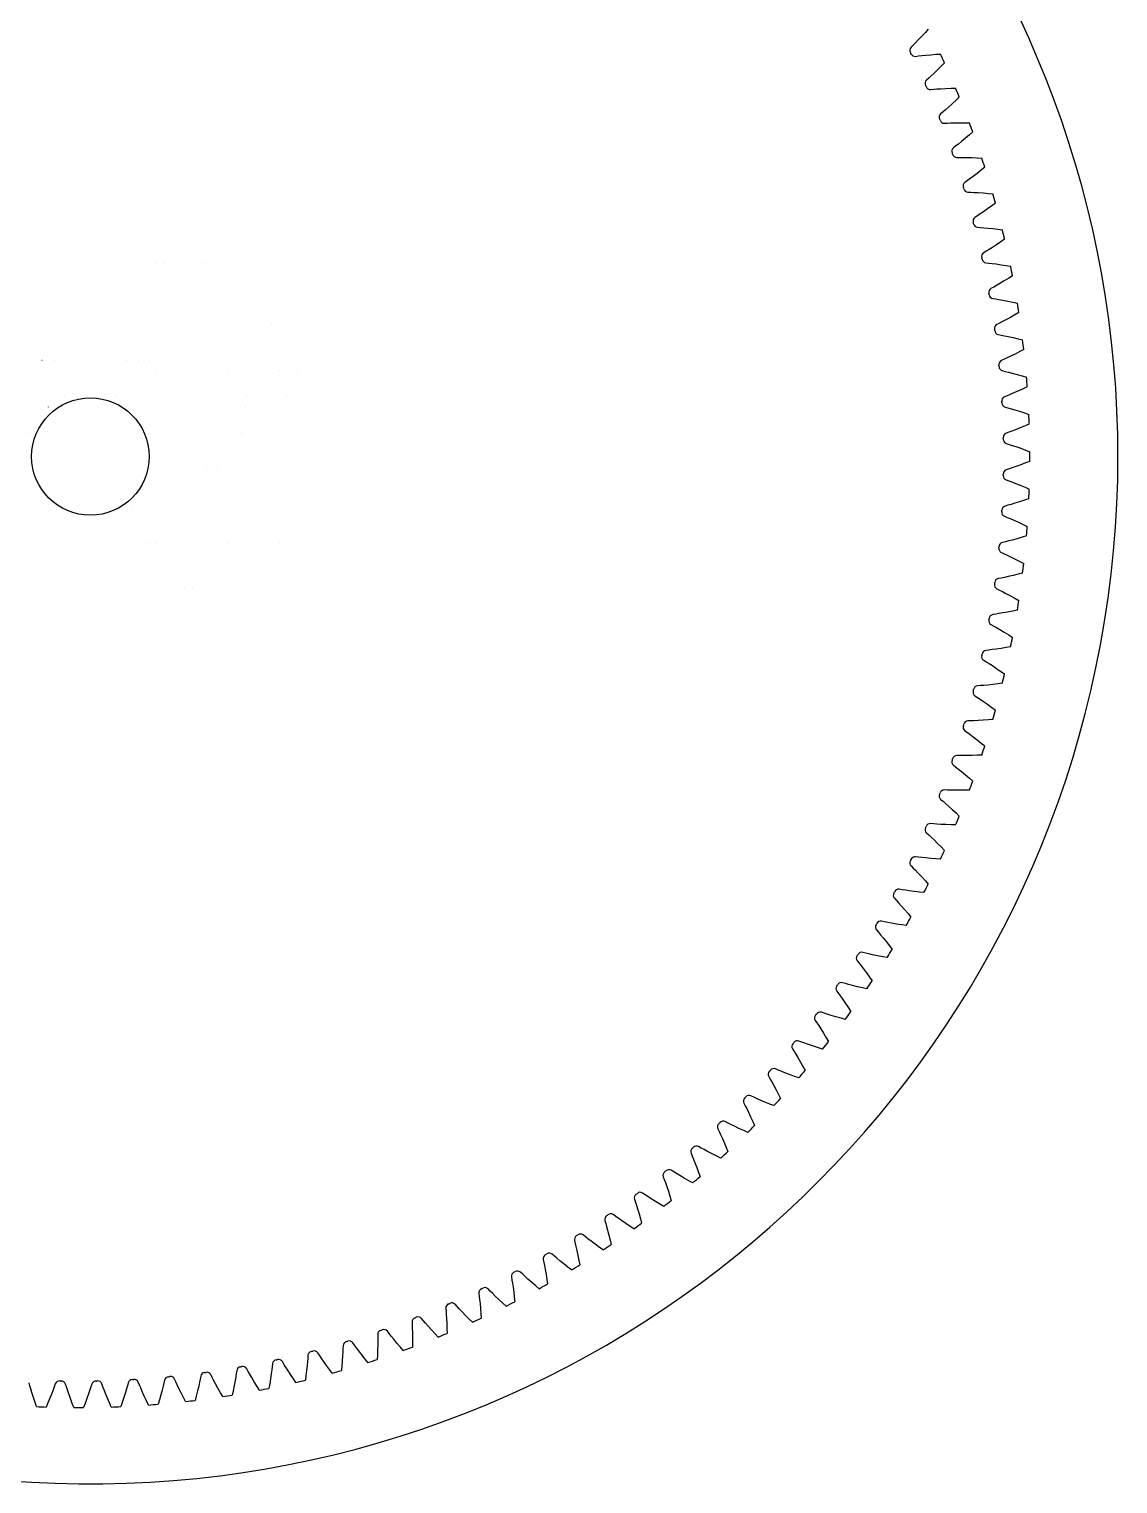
# Model space of a CAD drawing. Extents: x -2061 to 933, y -1034 to 399.
# Drawn here: x -1896.6 to -1711.2, y -1034.3 to -786.5 of the extents above; entities that cross this region are included whole.
import ezdxf

# ---------------------------------------------------------------- set-up
doc = ezdxf.new("R2010")
doc.units = 0
doc.layers.get('0').update_dxf_attribs({"linetype": 'CONTINUOUS'})

msp = doc.modelspace()

# ---------------------------------------------------------------- linework, layer by layer
at = {"color": 1}
for p, q in [((-1744.586336, -787.704592), (-1745.178079, -788.328004)), ((-1743.979535, -787.044919), (-1744.586336, -787.704592)), ((-1743.472424, -786.477632), (-1743.979535, -787.044919)), ((-1746.032394, -789.193654), (-1746.406588, -789.560047)), ((-1745.650253, -788.811455), (-1746.032394, -789.193654)), ((-1745.178079, -788.328004), (-1745.650254, -788.811455)), ((-1745.649118, -791.12173), (-1745.129722, -791.054702)), ((-1745.129722, -791.054702), (-1744.592993, -790.991217)), ((-1744.592993, -790.991217), (-1743.92101, -790.919711)), ((-1743.92101, -790.919711), (-1743.065142, -790.840961)), ((-1743.065142, -790.840961), (-1742.171371, -790.772825)), ((-1742.171371, -790.772825), (-1741.411921, -790.725786)), ((-1741.254286, -792.762136), (-1741.886518, -793.397477)), ((-1740.725294, -792.215195), (-1741.254286, -792.762136)), ((-1743.389922, -794.828619), (-1743.778211, -795.18004)), ((-1742.99307, -794.461718), (-1743.389922, -794.828619)), ((-1742.502279, -793.997177), (-1742.99307, -794.461718)), ((-1741.886518, -793.397477), (-1742.502279, -793.997177)), ((-1743.082637, -796.770257), (-1742.561009, -796.723671)), ((-1742.561009, -796.723671), (-1742.022202, -796.681307)), ((-1742.022202, -796.681307), (-1741.34793, -796.636239)), ((-1741.34793, -796.636239), (-1740.489629, -796.591151)), ((-1740.489629, -796.591151), (-1739.593872, -796.558156)), ((-1739.593872, -796.558156), (-1738.833162, -796.54097)), ((-1740.559764, -800.211946), (-1740.970714, -800.562984)), ((-1740.051113, -799.767031), (-1740.559764, -800.211946)), ((-1739.412283, -799.191968), (-1740.051113, -799.767031)), ((-1738.755595, -798.581938), (-1739.412283, -799.191968)), ((-1738.205538, -798.056187), (-1738.755595, -798.581938)), ((-1740.970714, -800.562984), (-1741.372501, -800.898889)), ((-1740.739894, -802.515188), (-1740.21684, -802.489117)), ((-1740.21684, -802.489117), (-1739.676785, -802.467939)), ((-1739.676785, -802.467939), (-1739.001263, -802.449378)), ((-1739.001263, -802.449378), (-1738.141854, -802.438021)), ((-1738.141854, -802.438021), (-1737.245492, -802.440219)), ((-1737.245492, -802.440219), (-1736.484694, -802.452911)), ((-1737.167446, -805.07913), (-1737.828361, -805.628669)), ((-1736.487314, -804.495351), (-1737.167446, -805.07913)), ((-1735.917041, -803.991601), (-1736.487314, -804.495351)), ((-1738.778501, -806.387905), (-1739.193166, -806.707777)), ((-1738.354086, -806.053271), (-1738.778501, -806.387905)), ((-1737.828361, -805.628669), (-1738.354086, -806.053271)), ((-1738.624502, -808.347666), (-1738.100828, -808.34215)), ((-1738.100828, -808.34215), (-1737.560358, -808.342191)), ((-1737.560358, -808.342191), (-1736.884628, -808.350164)), ((-1736.884628, -808.350164), (-1736.025436, -808.372557)), ((-1736.025436, -808.372557), (-1735.129852, -808.409944)), ((-1735.129852, -808.409944), (-1734.370138, -808.452496)), ((-1733.863331, -810.012285), (-1734.452942, -810.493258)), ((-1736.816664, -812.294401), (-1737.243567, -812.597746)), ((-1736.379438, -811.976688), (-1736.816664, -812.294401)), ((-1735.837448, -811.573053), (-1736.379438, -811.976688)), ((-1735.155468, -811.049884), (-1735.837448, -811.573053)), ((-1734.452942, -810.493258), (-1735.155468, -811.049884)), ((-1736.739723, -814.258697), (-1736.216236, -814.273745)), ((-1736.216236, -814.273745), (-1735.676185, -814.295004)), ((-1735.676185, -814.295004), (-1735.001289, -814.329501)), ((-1735.001289, -814.329501), (-1734.143638, -814.385608)), ((-1734.143638, -814.385608), (-1733.250212, -814.458127)), ((-1733.250212, -814.458127), (-1732.492754, -814.530471)), ((-1734.081447, -817.591016), (-1734.638865, -817.973062)), ((-1733.379453, -817.095026), (-1734.081447, -817.591016)), ((-1732.655615, -816.56641), (-1733.379453, -817.095026)), ((-1732.047576, -816.108955), (-1732.655615, -816.56641)), ((-1735.088227, -818.273364), (-1735.52671, -818.559716)), ((-1735.088464, -820.239167), (-1734.565971, -820.274755)), ((-1734.638865, -817.973062), (-1735.088227, -818.273364)), ((-1734.565971, -820.274755), (-1734.02717, -820.3172)), ((-1734.027171, -820.3172), (-1733.354149, -820.378167)), ((-1733.354149, -820.378167), (-1732.499363, -820.467902)), ((-1732.499363, -820.467902), (-1731.609472, -820.57544)), ((-1731.098104, -822.705442), (-1731.842137, -823.205233)), ((-1731.609472, -820.57544), (-1730.855439, -820.677467)), ((-1730.472575, -822.272211), (-1731.098104, -822.705442)), ((-1733.595855, -824.315576), (-1734.045243, -824.584493)), ((-1733.135051, -824.033147), (-1733.595855, -824.315576)), ((-1732.563063, -823.673281), (-1733.135051, -824.033147)), ((-1731.842137, -823.205233), (-1732.563063, -823.673281)), ((-1874.968212, -826.244474), (-1874.970964, -826.24354)), ((-1873.633322, -826.246263), (-1873.636039, -826.245231)), ((-1867.126392, -826.244722), (-1867.128042, -826.24377)), ((-1733.673269, -826.279854), (-1733.152577, -826.335928)), ((-1733.152577, -826.335928), (-1732.615858, -826.399494)), ((-1732.615858, -826.399494), (-1731.945749, -826.486836)), ((-1731.945749, -826.486836), (-1731.095144, -826.61006)), ((-1731.095144, -826.61006), (-1730.210162, -826.752453)), ((-1730.210162, -826.752453), (-1729.460716, -826.884004)), ((-1731.870313, -830.1476), (-1732.341851, -830.41172)), ((-1731.284638, -829.810467), (-1731.870313, -830.1476)), ((-1730.545893, -829.371083), (-1731.284638, -829.810467)), ((-1729.782812, -828.900888), (-1730.545893, -829.371083)), ((-1729.140756, -828.49255), (-1729.782812, -828.900888)), ((-1732.341851, -830.41172), (-1732.80145, -830.662787)), ((-1732.496322, -832.371444), (-1731.978232, -832.447918)), ((-1731.978232, -832.447918), (-1731.444423, -832.532506)), ((-1731.444423, -832.532506), (-1730.77826, -832.646089)), ((-1730.77826, -832.646089), (-1729.933149, -832.802613)), ((-1729.933149, -832.802613), (-1729.054439, -832.97964)), ((-1729.054439, -832.97964), (-1728.310735, -833.140513)), ((-1728.054173, -834.76038), (-1728.711766, -835.143197)), ((-1855.401126, -836.759913), (-1855.402144, -836.758522)), ((-1731.328147, -836.552397), (-1731.797248, -836.785225)), ((-1730.846603, -836.306992), (-1731.328147, -836.552397)), ((-1730.248144, -835.993113), (-1730.846603, -836.306992)), ((-1729.492718, -835.583071), (-1730.248144, -835.993113)), ((-1728.711766, -835.143197), (-1729.492718, -835.583071)), ((-1731.559437, -838.504545), (-1731.044749, -838.6013)), ((-1731.044749, -838.6013), (-1730.514672, -838.70678)), ((-1730.514672, -838.70678), (-1729.853482, -838.846429)), ((-1729.853482, -838.846429), (-1729.015168, -839.036011)), ((-1729.015168, -839.036011), (-1728.144085, -839.2474)), ((-1728.144085, -839.2474), (-1727.40727, -839.437346)), ((-1730.065499, -842.501827), (-1730.556306, -842.728136)), ((-1729.455178, -842.211685), (-1730.065499, -842.501827)), ((-1728.684237, -841.831616), (-1729.455178, -842.211685)), ((-1727.886617, -841.422742), (-1728.684237, -841.831616)), ((-1727.214502, -841.066037), (-1727.886617, -841.422742)), ((-1862.693306, -844.654248), (-1862.694447, -844.652418)), ((-1854.009441, -844.653672), (-1854.010288, -844.65181)), ((-1850.949851, -844.669215), (-1850.950634, -844.66733)), ((-1730.556306, -842.728136), (-1731.034186, -842.942369)), ((-1730.864059, -844.6697), (-1730.353566, -844.786586)), ((-1730.353566, -844.786586), (-1729.828039, -844.912795)), ((-1729.828039, -844.912795), (-1729.172841, -845.078295)), ((-1729.172841, -845.078295), (-1728.342616, -845.300643)), ((-1728.342616, -845.300643), (-1727.480505, -845.546067)), ((-1727.480505, -845.546067), (-1726.751715, -845.764795)), ((-1726.623037, -847.399798), (-1727.308638, -847.72984)), ((-1859.558706, -849.117757), (-1859.559371, -849.116018)), ((-1852.799173, -849.127179), (-1852.799734, -849.125337)), ((-1849.417584, -849.118488), (-1849.418093, -849.116651)), ((-1730.027518, -848.929417), (-1730.513441, -849.124723)), ((-1729.528205, -848.722551), (-1730.027518, -848.929417)), ((-1728.906964, -848.456594), (-1729.528205, -848.722551)), ((-1728.121695, -848.107086), (-1728.906964, -848.456594)), ((-1727.308638, -847.72984), (-1728.121695, -848.107086)), ((-1859.824207, -850.852037), (-1859.824615, -850.850764)), ((-1730.41126, -850.857401), (-1729.905749, -850.994239)), ((-1729.905749, -850.994239), (-1729.385583, -851.140984)), ((-1729.385583, -851.140984), (-1728.737387, -851.332078)), ((-1728.737387, -851.332078), (-1727.916531, -851.58685)), ((-1727.916531, -851.58685), (-1727.06472, -851.865931)), ((-1727.06472, -851.865931), (-1726.345079, -852.113102)), ((-1729.23555, -854.959573), (-1729.7426, -855.146677)), ((-1728.604346, -854.718211), (-1729.23555, -854.959573)), ((-1727.805961, -854.399802), (-1728.604346, -854.718211)), ((-1726.97872, -854.054768), (-1727.805961, -854.399802)), ((-1726.280691, -853.751897), (-1726.97872, -854.054768)), ((-1729.7426, -855.146677), (-1730.235815, -855.322755)), ((-1730.201738, -857.058109), (-1729.701989, -857.214688)), ((-1729.701989, -857.214688), (-1729.187984, -857.381741)), ((-1729.187984, -857.381741), (-1728.547791, -857.598136)), ((-1728.547791, -857.598136), (-1727.737571, -857.884938)), ((-1727.737571, -857.884938), (-1726.897372, -858.197246)), ((-1726.897372, -858.197246), (-1726.187991, -858.472479)), ((-1729.701989, -861.37033), (-1730.201737, -861.526908)), ((-1729.187984, -861.203277), (-1729.701989, -861.37033)), ((-1728.547791, -860.986882), (-1729.187985, -861.203277)), ((-1727.737522, -860.700062), (-1728.547791, -860.986882)), ((-1726.897372, -860.387772), (-1727.737522, -860.700062)), ((-1726.187991, -860.112539), (-1726.897372, -860.387772)), ((-1730.235816, -863.262262), (-1729.7426, -863.43834)), ((-1729.7426, -863.43834), (-1729.23555, -863.625444)), ((-1729.23555, -863.625444), (-1728.604346, -863.866807)), ((-1728.604346, -863.866807), (-1727.806009, -864.185196)), ((-1727.806009, -864.185196), (-1726.97872, -864.53025)), ((-1726.97872, -864.53025), (-1726.280691, -864.833121)), ((-1728.737387, -867.252939), (-1729.385583, -867.444034)), ((-1727.916482, -866.998152), (-1728.737387, -867.252939)), ((-1727.06472, -866.719087), (-1727.916482, -866.998152)), ((-1726.345079, -866.471916), (-1727.06472, -866.719087)), ((-1730.513441, -869.460294), (-1730.027518, -869.6556)), ((-1729.905749, -867.590778), (-1730.411259, -867.727616)), ((-1730.027518, -869.6556), (-1729.528205, -869.862467)), ((-1729.385583, -867.444034), (-1729.905749, -867.590778)), ((-1729.528205, -869.862467), (-1728.906963, -870.128424)), ((-1728.906963, -870.128424), (-1728.121743, -870.477911)), ((-1728.121743, -870.477911), (-1727.308638, -870.855177)), ((-1727.308638, -870.855177), (-1726.623037, -871.185219)), ((-1876.592806, -873.922849), (-1876.591193, -873.921791)), ((-1875.175258, -873.93448), (-1875.173914, -873.93347)), ((-1862.694447, -873.9326), (-1862.693784, -873.931537)), ((-1854.010288, -873.933208), (-1854.009772, -873.932074)), ((-1730.353566, -873.798432), (-1730.864059, -873.915318)), ((-1729.828039, -873.672222), (-1730.353566, -873.798432)), ((-1729.172841, -873.506723), (-1729.828039, -873.672222)), ((-1728.342566, -873.284361), (-1729.172841, -873.506723)), ((-1727.480505, -873.03895), (-1728.342566, -873.284361)), ((-1726.751715, -872.820223), (-1727.480505, -873.03895)), ((-1731.034186, -875.642649), (-1730.556306, -875.856881)), ((-1730.556306, -875.856881), (-1730.065499, -876.083191)), ((-1730.065499, -876.083191), (-1729.455178, -876.373333)), ((-1729.455178, -876.373333), (-1728.684283, -876.753378)), ((-1728.684283, -876.753378), (-1727.886617, -877.162276)), ((-1727.886617, -877.162276), (-1727.214502, -877.51898)), ((-1729.853482, -879.738589), (-1730.514672, -879.878238)), ((-1729.015117, -879.548995), (-1729.853482, -879.738589)), ((-1728.144085, -879.337618), (-1729.015117, -879.548995)), ((-1727.40727, -879.147672), (-1728.144085, -879.337618)), ((-1870.106389, -881.823166), (-1870.103721, -881.821262)), ((-1868.722718, -881.821845), (-1868.720107, -881.819821)), ((-1731.797248, -881.799792), (-1731.328147, -882.032621)), ((-1731.044749, -879.983718), (-1731.559437, -880.080472)), ((-1731.328147, -882.032621), (-1730.846603, -882.278025)), ((-1730.514672, -879.878238), (-1731.044749, -879.983718)), ((-1730.846603, -882.278025), (-1730.248143, -882.591905)), ((-1730.248143, -882.591905), (-1729.492764, -883.001922)), ((-1729.492764, -883.001922), (-1728.711766, -883.441821)), ((-1728.711766, -883.441821), (-1728.054173, -883.824637)), ((-1731.978232, -886.1371), (-1732.496322, -886.213573)), ((-1731.444423, -886.052512), (-1731.978232, -886.1371)), ((-1730.77826, -885.938929), (-1731.444423, -886.052512)), ((-1729.933098, -885.782395), (-1730.77826, -885.938929)), ((-1729.054439, -885.605378), (-1729.933098, -885.782395)), ((-1728.310735, -885.444505), (-1729.054439, -885.605378)), ((-1732.80145, -887.922231), (-1732.341851, -888.173297)), ((-1732.341851, -888.173297), (-1731.870313, -888.437418)), ((-1731.870313, -888.437418), (-1731.284638, -888.774551)), ((-1731.284638, -888.774551), (-1730.545937, -889.213907)), ((-1730.545937, -889.213907), (-1729.782812, -889.684129)), ((-1731.945749, -892.098182), (-1732.615858, -892.185524)), ((-1731.095093, -891.97495), (-1731.945749, -892.098182)), ((-1730.210162, -891.832565), (-1731.095093, -891.97495)), ((-1729.460716, -891.701014), (-1730.210162, -891.832565)), ((-1729.782812, -889.684129), (-1729.140756, -890.092467)), ((-1734.045243, -894.000525), (-1733.595856, -894.269441)), ((-1733.152576, -892.24909), (-1733.673269, -892.305164)), ((-1733.595856, -894.269441), (-1733.135051, -894.55187)), ((-1732.615858, -892.185524), (-1733.152576, -892.24909)), ((-1733.135051, -894.55187), (-1732.563062, -894.911737)), ((-1732.563062, -894.911737), (-1731.842181, -895.379756)), ((-1731.842181, -895.379756), (-1731.098104, -895.879576)), ((-1731.098104, -895.879576), (-1730.472575, -896.312806)), ((-1734.565971, -898.310262), (-1735.088463, -898.345851)), ((-1734.02717, -898.267817), (-1734.565971, -898.310262)), ((-1733.35415, -898.206851), (-1734.027171, -898.267817)), ((-1732.499311, -898.11711), (-1733.35415, -898.206851)), ((-1731.609472, -898.009577), (-1732.499311, -898.11711)), ((-1730.855439, -897.907551), (-1731.609472, -898.009577)), ((-1735.526711, -900.025301), (-1735.088227, -900.311653)), ((-1735.088227, -900.311653), (-1734.638865, -900.611956)), ((-1734.638865, -900.611956), (-1734.081446, -900.994001)), ((-1734.081446, -900.994001), (-1733.379495, -901.489962)), ((-1733.379495, -901.489962), (-1732.655615, -902.018608)), ((-1732.655615, -902.018608), (-1732.047576, -902.476063)), ((-1736.216236, -904.311273), (-1736.739723, -904.326321)), ((-1735.676185, -904.290013), (-1736.216236, -904.311273)), ((-1735.001289, -904.255517), (-1735.676185, -904.290013)), ((-1734.143586, -904.199406), (-1735.001289, -904.255517)), ((-1733.250212, -904.126891), (-1734.143586, -904.199406)), ((-1732.492754, -904.054546), (-1733.250212, -904.126891)), ((-1737.243567, -905.987271), (-1736.816664, -906.290617)), ((-1736.816664, -906.290617), (-1736.379438, -906.60833)), ((-1736.379438, -906.60833), (-1735.837448, -907.011965)), ((-1735.837448, -907.011965), (-1735.155509, -907.535101)), ((-1735.155509, -907.535101), (-1734.452942, -908.09176)), ((-1734.452942, -908.09176), (-1733.863331, -908.572733)), ((-1739.193166, -911.877241), (-1738.778501, -912.197113)), ((-1738.100828, -910.242867), (-1738.624502, -910.237352)), ((-1737.560358, -910.242827), (-1738.100828, -910.242867)), ((-1736.884628, -910.234853), (-1737.560358, -910.242827)), ((-1736.025384, -910.212459), (-1736.884628, -910.234853)), ((-1735.129852, -910.175073), (-1736.025384, -910.212459)), ((-1734.370138, -910.132522), (-1735.129852, -910.175073)), ((-1738.778501, -912.197113), (-1738.354086, -912.531746)), ((-1738.354086, -912.531746), (-1737.82836, -912.956349)), ((-1737.82836, -912.956349), (-1737.167485, -913.505854)), ((-1737.167485, -913.505854), (-1736.487314, -914.089666)), ((-1736.487314, -914.089666), (-1735.917041, -914.593417)), ((-1740.216839, -916.0959), (-1740.739893, -916.06983)), ((-1739.676785, -916.117078), (-1740.216839, -916.0959)), ((-1739.001263, -916.13564), (-1739.676785, -916.117078)), ((-1738.141802, -916.146997), (-1739.001263, -916.13564)), ((-1737.245492, -916.144798), (-1738.141802, -916.146997)), ((-1736.484694, -916.132106), (-1737.245492, -916.144798)), ((-1741.372501, -917.686129), (-1740.970714, -918.022034)), ((-1740.970714, -918.022034), (-1740.559764, -918.373072)), ((-1740.559764, -918.373072), (-1740.051113, -918.817986)), ((-1740.051113, -918.817986), (-1739.412321, -919.393014)), ((-1739.412321, -919.393014), (-1738.755595, -920.00308)), ((-1742.561009, -921.861346), (-1743.082636, -921.814761)), ((-1742.022202, -921.903711), (-1742.561009, -921.861346)), ((-1738.755595, -920.00308), (-1738.205538, -920.528831)), ((-1743.778212, -923.404978), (-1743.389922, -923.756398)), ((-1743.389922, -923.756398), (-1742.99307, -924.123299)), ((-1742.99307, -924.123299), (-1742.502279, -924.58784)), ((-1741.34793, -921.948779), (-1742.022202, -921.903711)), ((-1740.489577, -921.993869), (-1741.34793, -921.948779)), ((-1739.593872, -922.026861), (-1740.489577, -921.993869)), ((-1738.833162, -922.044048), (-1739.593872, -922.026861)), ((-1742.502279, -924.58784), (-1741.886555, -925.187504)), ((-1741.886555, -925.187504), (-1741.254286, -925.822882)), ((-1741.254286, -925.822882), (-1740.725294, -926.369822)), ((-1746.406588, -929.02497), (-1746.032395, -929.391364)), ((-1745.129722, -927.530316), (-1745.649118, -927.463287)), ((-1744.592993, -927.593801), (-1745.129722, -927.530316)), ((-1743.92101, -927.665306), (-1744.592993, -927.593801)), ((-1743.06509, -927.744061), (-1743.92101, -927.665306)), ((-1742.171371, -927.812193), (-1743.06509, -927.744061)), ((-1741.411921, -927.859231), (-1742.171371, -927.812193)), ((-1746.032395, -929.391364), (-1745.650253, -929.773562)), ((-1745.650254, -929.773562), (-1745.178079, -930.257014)), ((-1745.178079, -930.257014), (-1744.586372, -930.880388)), ((-1744.586372, -930.880388), (-1743.979535, -931.540099)), ((-1743.979535, -931.540099), (-1743.472424, -932.107386)), ((-1747.919016, -933.094068), (-1748.43538, -933.0067)), ((-1747.385195, -933.178576), (-1747.919016, -933.094068)), ((-1746.716537, -933.276408), (-1747.385195, -933.178576)), ((-1745.864368, -933.388705), (-1746.716537, -933.276408)), ((-1744.974013, -933.491871), (-1745.864368, -933.388705)), ((-1744.216996, -933.56869), (-1744.974013, -933.491871)), ((-1749.253579, -934.53744), (-1748.894058, -934.918242)), ((-1748.894058, -934.918242), (-1748.527217, -935.315149)), ((-1748.527217, -935.315149), (-1748.074386, -935.816765)), ((-1748.074386, -935.816765), (-1747.507609, -936.462889)), ((-1747.507609, -936.462889), (-1746.92714, -937.145915)), ((-1750.924593, -938.544023), (-1751.437129, -938.43645)), ((-1750.3945, -938.649424), (-1750.924593, -938.544023)), ((-1749.730199, -938.773431), (-1750.3945, -938.649424)), ((-1748.883096, -938.919098), (-1749.730199, -938.773431)), ((-1747.997477, -939.05714), (-1748.883096, -938.919098)), ((-1747.24406, -939.163619), (-1747.997477, -939.05714)), ((-1746.92714, -937.145915), (-1746.442692, -937.732674)), ((-1752.314793, -939.933888), (-1751.970499, -940.328511)), ((-1751.970499, -940.328511), (-1751.619523, -940.739514)), ((-1751.619523, -940.739514), (-1751.186735, -941.258521)), ((-1751.186735, -941.258521), (-1750.645762, -941.926399)), ((-1754.141816, -943.871778), (-1754.649734, -943.744166)), ((-1753.61627, -943.997909), (-1754.141816, -943.871778)), ((-1752.95735, -944.147901), (-1753.61627, -943.997909)), ((-1752.116618, -944.326712), (-1752.95735, -944.147901)), ((-1750.645762, -941.926399), (-1750.092556, -942.631688)), ((-1750.092556, -942.631688), (-1749.631517, -943.237013)), ((-1755.58551, -945.205992), (-1755.256975, -945.613828)), ((-1755.256975, -945.613828), (-1754.922405, -946.038293)), ((-1754.922405, -946.038293), (-1754.510327, -946.573892)), ((-1754.510327, -946.573892), (-1753.995991, -947.262493)), ((-1751.237102, -944.499418), (-1752.116618, -944.326712)), ((-1750.488446, -944.635394), (-1751.237102, -944.499418)), ((-1757.565726, -949.069118), (-1758.068242, -948.921663)), ((-1757.045537, -949.215784), (-1757.565726, -949.069118)), ((-1753.995991, -947.262493), (-1753.470901, -947.988957)), ((-1753.470901, -947.988957), (-1753.033983, -948.611916)), ((-1759.060688, -950.345624), (-1758.748417, -950.766044)), ((-1758.748417, -950.766044), (-1758.43077, -951.203317)), ((-1758.43077, -951.203317), (-1758.040037, -951.754681)), ((-1756.393013, -949.39153), (-1757.045537, -949.215784)), ((-1755.55995, -949.603211), (-1756.393013, -949.39153)), ((-1754.687892, -949.810312), (-1755.55995, -949.603211)), ((-1753.945151, -949.975576), (-1754.687892, -949.810312)), ((-1761.191042, -954.128029), (-1761.687382, -953.960959)), ((-1758.040037, -951.754681), (-1757.553132, -952.462944)), ((-1757.553132, -952.462944), (-1757.056968, -953.209463)), ((-1757.056968, -953.209463), (-1756.644844, -953.849095)), ((-1762.734967, -955.344859), (-1762.439443, -955.777214)), ((-1762.439443, -955.777214), (-1762.139208, -956.226621)), ((-1762.139208, -956.226621), (-1761.770423, -956.7929)), ((-1760.677013, -954.295005), (-1761.191042, -954.128029)), ((-1760.031892, -954.496233), (-1760.677013, -954.295005)), ((-1759.207781, -954.740456), (-1760.031892, -954.496233)), ((-1758.344527, -954.981635), (-1759.207781, -954.740456)), ((-1757.608847, -955.175931), (-1758.344527, -954.981635)), ((-1765.012176, -959.04071), (-1765.501573, -958.854283)), ((-1764.505098, -959.227738), (-1765.012176, -959.04071)), ((-1761.770423, -956.7929), (-1761.3117, -957.519733)), ((-1761.3117, -957.519733), (-1760.845226, -958.285155)), ((-1760.845226, -958.285155), (-1760.458532, -958.940474)), ((-1766.602683, -960.195988), (-1766.324361, -960.639612)), ((-1766.324361, -960.639612), (-1766.042001, -961.10046)), ((-1766.042001, -961.10046), (-1765.695732, -961.68078)), ((-1763.868374, -959.454139), (-1764.505098, -959.227738)), ((-1763.054488, -959.730528), (-1763.868374, -959.454139)), ((-1762.201367, -960.005412), (-1763.054488, -959.730528)), ((-1761.473882, -960.228441), (-1762.201367, -960.005412)), ((-1769.023234, -963.799587), (-1769.504936, -963.59409)), ((-1768.52389, -964.006379), (-1769.023234, -963.799587)), ((-1765.695732, -961.68078), (-1765.265898, -962.425062)), ((-1765.265898, -962.425062), (-1764.829834, -963.208208)), ((-1764.829834, -963.208208), (-1764.469166, -963.878204)), ((-1770.657871, -964.891532), (-1770.39718, -965.34574)), ((-1770.39718, -965.34574), (-1770.133131, -965.817318)), ((-1770.133131, -965.817318), (-1769.809912, -966.410786)), ((-1769.809912, -966.410786), (-1769.40963, -967.171369)), ((-1767.896546, -964.257602), (-1768.52389, -964.006379)), ((-1767.094138, -964.565731), (-1767.896546, -964.257602)), ((-1766.252467, -964.873897), (-1767.094138, -964.565731)), ((-1765.534299, -965.125315), (-1766.252467, -964.873897)), ((-1773.218033, -968.397322), (-1773.691295, -968.173072)), ((-1772.727192, -968.623558), (-1773.218033, -968.397322)), ((-1772.110195, -968.899218), (-1772.727192, -968.623558)), ((-1771.320502, -969.238611), (-1772.110195, -968.899218)), ((-1769.40963, -967.171369), (-1769.004649, -967.971031)), ((-1769.004649, -967.971031), (-1768.670562, -968.65467)), ((-1774.894279, -969.424249), (-1774.651622, -969.888342)), ((-1774.651622, -969.888342), (-1774.40629, -970.369923)), ((-1774.40629, -970.369923), (-1774.106619, -970.975622)), ((-1774.106619, -970.975622), (-1773.736506, -971.751334)), ((-1770.491579, -969.579583), (-1771.320502, -969.238611)), ((-1769.783835, -969.859002), (-1770.491579, -969.579583)), ((-1779.305375, -973.787151), (-1779.081125, -974.260413)), ((-1777.590104, -972.826825), (-1778.054197, -972.584167)), ((-1777.108524, -973.072157), (-1777.590104, -972.826825)), ((-1776.502824, -973.371827), (-1777.108524, -973.072157)), ((-1775.727065, -973.741962), (-1776.502824, -973.371827)), ((-1774.912167, -974.115215), (-1775.727065, -973.741962)), ((-1773.736506, -971.751334), (-1773.363232, -972.566279)), ((-1773.363232, -972.566279), (-1773.056242, -973.262507)), ((-1779.081125, -974.260413), (-1778.854888, -974.751254)), ((-1778.854889, -974.751254), (-1778.579229, -975.368252)), ((-1778.579229, -975.368252), (-1778.239855, -976.157896)), ((-1778.239855, -976.157896), (-1777.898863, -976.986868)), ((-1774.215939, -974.422204), (-1774.912167, -974.115215)), ((-1783.884356, -977.97351), (-1783.678859, -978.455212)), ((-1783.678859, -978.455212), (-1783.472068, -978.954556)), ((-1782.132706, -977.081266), (-1782.586914, -976.820575)), ((-1781.661128, -977.345316), (-1782.132706, -977.081266)), ((-1781.067661, -977.668534), (-1781.661128, -977.345316)), ((-1780.307031, -978.068841), (-1781.067661, -977.668534)), ((-1779.507415, -978.473798), (-1780.307031, -978.068841)), ((-1778.823777, -978.807885), (-1779.507415, -978.473798)), ((-1777.898863, -976.986868), (-1777.619444, -977.694611)), ((-1786.838834, -981.154086), (-1787.282458, -980.875764)), ((-1786.377987, -981.436445), (-1786.838834, -981.154086)), ((-1783.472068, -978.954556), (-1783.220844, -979.581901)), ((-1783.220844, -979.581901), (-1782.912733, -980.38426)), ((-1782.912733, -980.38426), (-1782.604549, -981.22598)), ((-1782.604549, -981.22598), (-1782.353132, -981.944147)), ((-1788.624163, -981.976873), (-1788.437736, -982.46627)), ((-1788.437736, -982.46627), (-1788.250708, -982.973348)), ((-1788.250708, -982.973348), (-1788.024308, -983.610072)), ((-1788.024308, -983.610072), (-1787.747935, -984.423909)), ((-1785.797666, -981.782715), (-1786.377987, -981.436445)), ((-1785.053339, -982.212574), (-1785.797666, -981.782715)), ((-1784.270238, -982.648612), (-1785.053339, -982.212574)), ((-1783.600243, -983.009281), (-1784.270238, -982.648612)), ((-1793.517487, -985.791064), (-1793.350418, -986.287404)), ((-1793.350418, -986.287404), (-1793.183442, -986.801434)), ((-1791.701232, -985.039003), (-1792.133587, -984.74348)), ((-1791.251825, -985.339238), (-1791.701232, -985.039003)), ((-1790.685547, -985.708024), (-1791.251825, -985.339238)), ((-1789.95867, -986.166774), (-1790.685547, -985.708024)), ((-1789.193291, -986.63322), (-1789.95867, -986.166774)), ((-1787.747935, -984.423909), (-1787.473034, -985.277079)), ((-1787.473034, -985.277079), (-1787.250006, -986.004564)), ((-1796.712402, -988.730029), (-1797.132822, -988.417759)), ((-1796.275129, -989.047676), (-1796.712402, -988.730029)), ((-1793.183442, -986.801434), (-1792.982213, -987.446555)), ((-1792.982213, -987.446555), (-1792.738005, -988.270615)), ((-1792.738005, -988.270615), (-1792.496811, -989.13392)), ((-1788.537972, -987.019915), (-1789.193291, -986.63322)), ((-1798.556783, -989.410204), (-1798.409328, -989.91272)), ((-1798.409328, -989.91272), (-1798.262662, -990.432909)), ((-1798.262662, -990.432909), (-1798.086916, -991.085434)), ((-1798.086916, -991.085434), (-1797.875248, -991.918446)), ((-1795.723766, -989.438409), (-1796.275129, -989.047676)), ((-1795.01546, -989.925343), (-1795.723766, -989.438409)), ((-1794.268984, -990.421478), (-1795.01546, -989.925343)), ((-1793.629351, -990.833602), (-1794.268984, -990.421478)), ((-1792.496811, -989.13392), (-1792.302515, -989.8696)), ((-1803.734281, -992.828712), (-1803.606668, -993.33663)), ((-1803.606668, -993.33663), (-1803.480538, -993.862176)), ((-1801.864618, -992.221472), (-1802.272454, -991.892937)), ((-1801.440153, -992.556041), (-1801.864618, -992.221472)), ((-1800.904555, -992.968119), (-1801.440153, -992.556041)), ((-1800.215912, -993.482486), (-1800.904555, -992.968119)), ((-1799.48949, -994.007545), (-1800.215912, -993.482486)), ((-1797.875248, -991.918446), (-1797.668134, -992.790554)), ((-1797.668134, -992.790554), (-1797.502871, -993.533295)), ((-1809.041997, -996.041317), (-1808.934423, -996.553854)), ((-1807.149936, -995.507947), (-1807.544558, -995.163654)), ((-1806.738933, -995.858923), (-1807.149936, -995.507947)), ((-1806.219926, -996.291711), (-1806.738933, -995.858923)), ((-1803.480538, -993.862176), (-1803.330545, -994.521097)), ((-1803.330545, -994.521097), (-1803.151744, -995.361777)), ((-1803.151744, -995.361777), (-1802.979029, -996.241344)), ((-1798.86653, -994.444463), (-1799.48949, -994.007545)), ((-1812.560204, -998.584389), (-1812.941006, -998.224868)), ((-1812.163298, -998.95123), (-1812.560204, -998.584389)), ((-1808.934423, -996.553854), (-1808.829023, -997.083946)), ((-1808.829023, -997.083946), (-1808.705015, -997.748248)), ((-1808.705015, -997.748248), (-1808.559357, -998.595299)), ((-1808.559357, -998.595299), (-1808.421306, -999.480969)), ((-1805.552007, -996.832717), (-1806.219926, -996.291711)), ((-1804.846759, -997.385891), (-1805.552007, -996.832717)), ((-1804.241433, -997.846929), (-1804.846759, -997.385891)), ((-1802.979029, -996.241344), (-1802.843053, -996.990001)), ((-1818.087083, -1001.446052), (-1818.453476, -1001.071858)), ((-1814.471747, -999.043066), (-1814.384379, -999.55943)), ((-1814.384379, -999.55943), (-1814.299871, -1000.093252)), ((-1814.299871, -1000.093252), (-1814.202039, -1000.76191)), ((-1814.202039, -1000.76191), (-1814.089748, -1001.614027)), ((-1811.661682, -999.40406), (-1812.163298, -998.95123)), ((-1811.015518, -999.970872), (-1811.661682, -999.40406)), ((-1810.332531, -1000.551307), (-1811.015518, -999.970872)), ((-1809.745772, -1001.035755), (-1810.332531, -1000.551307)), ((-1808.421306, -999.480969), (-1808.314827, -1000.234387)), ((-1820.015159, -1001.829328), (-1819.94813, -1002.348725)), ((-1819.94813, -1002.348725), (-1819.884645, -1002.885453)), ((-1819.884645, -1002.885453), (-1819.81314, -1003.557436)), ((-1819.81314, -1003.557436), (-1819.73439, -1004.413305)), ((-1817.704884, -1001.828193), (-1818.087083, -1001.446052)), ((-1817.221433, -1002.300368), (-1817.704884, -1001.828193)), ((-1816.59802, -1002.89211), (-1817.221433, -1002.300368)), ((-1815.938348, -1003.498912), (-1816.59802, -1002.89211)), ((-1815.37106, -1004.006022), (-1815.938348, -1003.498912)), ((-1814.089748, -1001.614027), (-1813.986575, -1002.504434)), ((-1813.986575, -1002.504434), (-1813.909757, -1003.261451)), ((-1829.456412, -1006.507733), (-1829.792318, -1006.105946)), ((-1825.663685, -1004.39581), (-1825.6171, -1004.917437)), ((-1825.6171, -1004.917437), (-1825.574736, -1005.456244)), ((-1825.574736, -1005.456244), (-1825.529668, -1006.130517)), ((-1823.722048, -1004.088525), (-1824.073468, -1003.700235)), ((-1823.355147, -1004.485376), (-1823.722048, -1004.088525)), ((-1822.890606, -1004.976167), (-1823.355147, -1004.485376)), ((-1822.290906, -1005.591928), (-1822.890606, -1004.976167)), ((-1821.655565, -1006.224161), (-1822.290906, -1005.591928)), ((-1819.73439, -1004.413305), (-1819.666254, -1005.307076)), ((-1819.666254, -1005.307076), (-1819.619215, -1006.066525)), ((-1835.281333, -1008.699946), (-1835.601205, -1008.285281)), ((-1831.408617, -1006.738553), (-1831.382546, -1007.261607)), ((-1831.382546, -1007.261607), (-1831.361368, -1007.801661)), ((-1831.361368, -1007.801661), (-1831.342806, -1008.477183)), ((-1831.342806, -1008.477183), (-1831.33145, -1009.336592)), ((-1829.105375, -1006.918683), (-1829.456412, -1006.507733)), ((-1828.66046, -1007.427333), (-1829.105375, -1006.918683)), ((-1828.085397, -1008.066164), (-1828.66046, -1007.427333)), ((-1827.475367, -1008.722852), (-1828.085397, -1008.066164)), ((-1825.529668, -1006.130517), (-1825.48458, -1006.988817)), ((-1825.48458, -1006.988817), (-1825.451585, -1007.884574)), ((-1825.451585, -1007.884574), (-1825.434399, -1008.645285)), ((-1821.108624, -1006.753152), (-1821.655565, -1006.224161)), ((-1843.152126, -1010.738723), (-1843.167174, -1011.26221)), ((-1841.187829, -1010.661783), (-1841.491175, -1010.23488)), ((-1840.870116, -1011.099008), (-1841.187829, -1010.661783)), ((-1837.243593, -1010.593818), (-1837.265986, -1011.45301)), ((-1837.23562, -1009.918088), (-1837.243593, -1010.593818)), ((-1837.241095, -1008.853944), (-1837.235579, -1009.377619)), ((-1837.235579, -1009.377619), (-1837.23562, -1009.918088)), ((-1834.9467, -1009.12436), (-1835.281333, -1008.699946)), ((-1834.522098, -1009.650086), (-1834.9467, -1009.12436)), ((-1833.972558, -1010.311001), (-1834.522098, -1009.650086)), ((-1833.38878, -1010.991132), (-1833.972558, -1010.311001)), ((-1832.88503, -1011.561405), (-1833.38878, -1010.991132)), ((-1831.333648, -1010.232954), (-1831.34634, -1010.993753)), ((-1831.33145, -1009.336592), (-1831.333648, -1010.232954)), ((-1826.949616, -1009.272908), (-1827.475367, -1008.722852)), ((-1853.209005, -1013.882591), (-1853.477921, -1013.433203)), ((-1849.210629, -1013.451276), (-1849.271595, -1014.124297)), ((-1849.168184, -1012.912475), (-1849.210629, -1013.451276)), ((-1849.132595, -1012.389983), (-1849.168184, -1012.912475)), ((-1847.166793, -1012.39022), (-1847.453145, -1011.951736)), ((-1846.86649, -1012.839581), (-1847.166793, -1012.39022)), ((-1846.484445, -1013.397), (-1846.86649, -1012.839581)), ((-1845.988455, -1014.098994), (-1846.484445, -1013.397)), ((-1843.279036, -1013.334808), (-1843.351556, -1014.228234)), ((-1843.22293, -1012.477158), (-1843.279036, -1013.334808)), ((-1843.188433, -1011.802262), (-1843.22293, -1012.477158)), ((-1843.167174, -1011.26221), (-1843.188433, -1011.802262)), ((-1840.466482, -1011.640998), (-1840.870116, -1011.099008)), ((-1839.943313, -1012.322978), (-1840.466482, -1011.640998)), ((-1839.386687, -1013.025505), (-1839.943313, -1012.322978)), ((-1838.905713, -1013.615115), (-1839.386687, -1013.025505)), ((-1837.303373, -1012.348595), (-1837.345924, -1013.108309)), ((-1837.265986, -1011.45301), (-1837.303373, -1012.348595)), ((-1867.397974, -1015.919009), (-1867.494728, -1016.433697)), ((-1865.445825, -1016.1503), (-1865.678654, -1015.681199)), ((-1861.425935, -1016.034023), (-1861.539517, -1016.700187)), ((-1861.341346, -1015.500214), (-1861.425935, -1016.034023)), ((-1861.264873, -1014.982124), (-1861.341346, -1015.500214)), ((-1859.305149, -1015.136596), (-1859.556215, -1014.676997)), ((-1859.041029, -1015.608133), (-1859.305149, -1015.136596)), ((-1858.703896, -1016.193809), (-1859.041029, -1015.608133)), ((-1855.380264, -1015.532697), (-1855.503489, -1016.383302)), ((-1855.292923, -1014.862589), (-1855.380264, -1015.532697)), ((-1855.229357, -1014.32587), (-1855.292923, -1014.862589)), ((-1855.173283, -1013.805177), (-1855.229357, -1014.32587)), ((-1852.926576, -1014.343396), (-1853.209005, -1013.882591)), ((-1852.56671, -1014.915384), (-1852.926576, -1014.343396)), ((-1852.098661, -1015.636309), (-1852.56671, -1014.915384)), ((-1851.59887, -1016.380342), (-1852.098661, -1015.636309)), ((-1849.468869, -1015.868974), (-1849.570896, -1016.623008)), ((-1849.36133, -1014.979084), (-1849.468869, -1015.868974)), ((-1849.271595, -1014.124297), (-1849.36133, -1014.979084)), ((-1845.459838, -1014.822832), (-1845.988455, -1014.098994)), ((-1845.002384, -1015.43087), (-1845.459838, -1014.822832)), ((-1843.351556, -1014.228234), (-1843.4239, -1014.985692)), ((-1896.484207, -1017.572697), (-1896.621045, -1017.067187)), ((-1896.337463, -1018.092864), (-1896.484207, -1017.572697)), ((-1896.146368, -1018.741059), (-1896.337463, -1018.092864)), ((-1892.518873, -1018.242897), (-1892.760236, -1018.874101)), ((-1892.331769, -1017.735847), (-1892.518873, -1018.242897)), ((-1892.155691, -1017.242631), (-1892.331769, -1017.735847)), ((-1890.263759, -1017.776457), (-1890.420337, -1017.276709)), ((-1890.096706, -1018.290462), (-1890.263759, -1017.776457)), ((-1889.88031, -1018.930655), (-1890.096706, -1018.290462)), ((-1886.27517, -1018.290462), (-1886.491565, -1018.930655)), ((-1886.108117, -1017.776457), (-1886.27517, -1018.290462)), ((-1885.951538, -1017.276709), (-1886.108117, -1017.776457)), ((-1884.040106, -1017.735847), (-1884.216184, -1017.242631)), ((-1883.853002, -1018.242897), (-1884.040106, -1017.735847)), ((-1883.61164, -1018.874101), (-1883.853002, -1018.242897)), ((-1880.034412, -1018.092864), (-1880.225507, -1018.741059)), ((-1879.887668, -1017.572697), (-1880.034412, -1018.092864)), ((-1879.75083, -1017.067187), (-1879.887668, -1017.572697)), ((-1877.822846, -1017.450928), (-1878.018152, -1016.965006)), ((-1877.61598, -1017.950241), (-1877.822846, -1017.450928)), ((-1877.350023, -1018.571483), (-1877.61598, -1017.950241)), ((-1873.971724, -1018.305605), (-1874.194072, -1019.13583)), ((-1873.806224, -1017.650407), (-1873.971724, -1018.305605)), ((-1873.680015, -1017.12488), (-1873.806224, -1017.650407)), ((-1873.563128, -1016.614387), (-1873.680015, -1017.12488)), ((-1871.621565, -1016.922141), (-1871.835798, -1016.444261)), ((-1871.395255, -1017.412948), (-1871.621565, -1016.922141)), ((-1871.105113, -1018.023269), (-1871.395255, -1017.412947)), ((-1870.725045, -1018.79421), (-1871.105113, -1018.023269)), ((-1867.92944, -1018.463279), (-1868.140828, -1019.334361)), ((-1867.739857, -1017.624964), (-1867.92944, -1018.463279)), ((-1867.600209, -1016.963774), (-1867.739857, -1017.624964)), ((-1867.494728, -1016.433697), (-1867.600209, -1016.963774)), ((-1865.200421, -1016.631843), (-1865.445825, -1016.1503)), ((-1864.886542, -1017.230303), (-1865.200421, -1016.631843)), ((-1864.4765, -1017.985728), (-1864.886542, -1017.230303)), ((-1864.036626, -1018.766681), (-1864.4765, -1017.985728)), ((-1861.873069, -1018.424007), (-1862.033942, -1019.167711)), ((-1861.696042, -1017.545298), (-1861.873069, -1018.424007)), ((-1861.539517, -1016.700187), (-1861.696042, -1017.545298)), ((-1858.264512, -1016.932554), (-1858.703896, -1016.193809)), ((-1857.794317, -1017.695635), (-1858.264512, -1016.932554)), ((-1857.385979, -1018.337691), (-1857.794317, -1017.695635)), ((-1855.645882, -1017.268284), (-1855.777433, -1018.017731)), ((-1855.503489, -1016.383302), (-1855.645882, -1017.268284)), ((-1851.16564, -1017.005872), (-1851.59887, -1016.380342)), ((-1895.891581, -1019.561965), (-1896.146368, -1018.741059)), ((-1895.612515, -1020.413727), (-1895.891581, -1019.561965)), ((-1895.365345, -1021.133367), (-1895.612515, -1020.413727)), ((-1893.423679, -1020.499726), (-1893.72655, -1021.197756)), ((-1893.078625, -1019.672437), (-1893.423679, -1020.499726)), ((-1892.760236, -1018.874101), (-1893.078625, -1019.672437)), ((-1889.593491, -1019.740925), (-1889.88031, -1018.930655)), ((-1889.2812, -1020.581074), (-1889.593491, -1019.740925)), ((-1889.005967, -1021.290456), (-1889.2812, -1020.581074)), ((-1887.090675, -1020.581074), (-1887.365908, -1021.290456)), ((-1886.778366, -1019.740876), (-1887.090675, -1020.581074)), ((-1886.491565, -1018.930655), (-1886.778366, -1019.740876)), ((-1883.293231, -1019.672485), (-1883.61164, -1018.874101)), ((-1882.948197, -1020.499726), (-1883.293231, -1019.672485)), ((-1882.645326, -1021.197756), (-1882.948197, -1020.499726)), ((-1880.75936, -1020.413727), (-1881.006531, -1021.133367)), ((-1880.480278, -1019.561915), (-1880.75936, -1020.413727)), ((-1880.225507, -1018.741059), (-1880.480278, -1019.561915)), ((-1877.000514, -1019.356751), (-1877.350023, -1018.571483)), ((-1876.623269, -1020.169808), (-1877.000514, -1019.356751)), ((-1876.293227, -1020.855409), (-1876.623269, -1020.169808)), ((-1874.439496, -1019.997942), (-1874.658223, -1020.726731)), ((-1874.194072, -1019.13583), (-1874.439496, -1019.997942)), ((-1870.31617, -1019.59183), (-1870.725045, -1018.79421)), ((-1869.959466, -1020.263944), (-1870.31617, -1019.59183)), ((-1868.140828, -1019.334361), (-1868.330775, -1020.071176)), ((-1863.653809, -1019.424273), (-1864.036626, -1018.766681))]:
    msp.add_line(p, q, dxfattribs=at)
msp.add_circle((-1886.185938, -859.292509), 10, dxfattribs=at)
for centre, radius, start, end in [((-1886.185938, -859.292509), 175, 107.873488, 73.50008), ((-1745.872218, -790.086306), 0.75, 135.438167, 209.121774), ((-1888.185938, -859.292509), 157.5, 25.831833, 25.918167), ((-1745.731572, -790.376276), 0.75, 202.628229, 276.311797), ((-1888.185917, -859.292499), 162, 24.459973, 25.040027), ((-1743.264914, -795.726872), 0.75, 133.188167, 206.871774), ((-1888.185938, -859.292509), 157.5, 23.581833, 23.668167), ((-1743.135761, -796.022141), 0.75, 200.378229, 274.061797), ((-1888.185917, -859.2925), 162, 22.209973, 22.790027), ((-1740.881068, -801.465452), 0.75, 130.938167, 204.621774), ((-1888.185938, -859.292509), 157.5, 21.331833, 21.418167), ((-1740.763606, -801.765563), 0.75, 198.128229, 271.811797), ((-1888.185917, -859.292501), 162, 19.959973, 20.540027), ((-1738.724355, -807.293196), 0.75, 128.688167, 202.371774), ((-1888.185938, -859.292509), 157.5, 19.081833, 19.168167), ((-1738.618766, -807.597688), 0.75, 195.878229, 269.561797), ((-1888.185916, -859.292502), 162, 17.709973, 18.290027), ((-1736.798101, -813.20112), 0.75, 126.438167, 200.121774), ((-1888.185938, -859.292509), 157.5, 16.831833, 16.918167), ((-1736.704548, -813.509522), 0.75, 193.628229, 267.311797), ((-1888.185916, -859.292503), 162, 15.459973, 16.040027), ((-1735.105276, -819.180113), 0.75, 124.188167, 197.871774), ((-1888.185938, -859.292509), 157.5, 14.581833, 14.668167), ((-1735.023903, -819.491951), 0.75, 191.378229, 265.061797), ((-1888.185916, -859.292504), 162, 13.209973, 13.790027), ((-1733.64849, -825.220957), 0.75, 121.938167, 195.621774), ((-1888.185938, -859.292509), 157.5, 12.331833, 12.418167), ((-1733.579423, -825.535749), 0.75, 189.128229, 262.811797), ((-1888.185916, -859.292504), 162, 10.959973, 11.540027), ((-1732.42999, -831.314337), 0.75, 119.688167, 193.371774), ((-1888.185938, -859.292509), 157.5, 10.081833, 10.168167), ((-1732.373335, -831.631597), 0.75, 186.878229, 260.561797), ((-1888.185915, -859.292505), 162, 8.709973, 9.290027), ((-1731.451654, -837.450857), 0.75, 117.438167, 191.121774), ((-1888.185938, -859.292509), 157.5, 7.831833, 7.918167), ((-1731.407498, -837.770097), 0.75, 184.628229, 258.311797), ((-1888.185915, -859.292506), 162, 6.459973, 7.040027), ((-1886.185938, -859.292509), 17.495, 123.252905, 123.264671), ((-1886.185938, -859.292509), 18.32, 116.723315, 116.734682), ((-1886.185938, -859.292509), 17.495, 110.699544, 110.71486), ((-1886.185938, -859.292509), 17.495, 69.28514, 69.301693), ((-1886.185938, -859.292509), 18.32, 63.265318, 63.277925), ((-1886.185938, -859.292509), 17.495, 56.735329, 56.747095), ((-1881.067956, -836.869167), 7.8, 308.796426, 308.817883), ((-1886.185938, -859.292509), 18.32, 53.047329, 53.057041), ((-1730.714992, -843.621055), 0.75, 115.188167, 188.871774), ((-1888.185938, -859.292509), 157.5, 5.581833, 5.668167), ((-1730.683403, -843.941782), 0.75, 182.378229, 256.061797), ((-1888.185915, -859.292507), 162, 4.209973, 4.790027), ((-1886.185938, -859.292509), 11.1, 113.571422, 113.58905), ((-1886.185938, -859.292509), 11.1, 66.41095, 66.429585), ((-1730.221138, -849.815417), 0.75, 112.938167, 186.621774), ((-1888.185938, -859.292509), 157.5, 3.331833, 3.418167), ((-1886.185938, -859.292509), 11.1, 130.483532, 130.491461), ((-1730.202165, -850.137138), 0.75, 180.128229, 253.811797), ((-1888.185915, -859.292508), 162, 1.959973, 2.540027), ((-1886.185938, -859.292509), 11.1, 159.031813, 159.038806), ((-1865.463654, -849.313183), 7.8, 309.563129, 309.580416), ((-1729.970854, -856.024393), 0.75, 110.688167, 184.371774), ((-1888.185938, -859.292509), 157.5, 1.081833, 1.168167), ((-1729.964526, -856.34661), 0.75, 177.878229, 251.561797), ((-1888.185915, -859.292509), 162, 359.709973, 0.290027), ((-1865.463654, -869.271835), 7.8, 96.553426, 96.622212), ((-1865.463654, -869.271835), 7.8, 83.377788, 83.447255), ((-1888.185938, -859.292509), 157.5, 358.831833, 358.918167), ((-1729.964526, -862.238408), 0.75, 108.438167, 182.121774), ((-1729.970854, -862.560625), 0.75, 175.628229, 249.311797), ((-1888.185915, -859.29251), 162, 357.459973, 358.040027), ((-1886.185938, -859.292509), 11.1, 310.475064, 310.48374), ((-1730.221138, -868.7696), 0.75, 173.378229, 247.061797), ((-1888.185938, -859.292509), 157.5, 356.581833, 356.668167), ((-1730.202165, -868.44788), 0.75, 106.188167, 179.871774), ((-1888.185915, -859.292511), 162, 355.209973, 355.790027), ((-1888.185938, -859.292509), 157.5, 354.331833, 354.418167), ((-1730.683403, -874.643235), 0.75, 103.938167, 177.621774), ((-1730.714992, -874.963963), 0.75, 171.128229, 244.811797), ((-1888.185915, -859.292511), 162, 352.959973, 353.540027), ((-1731.451654, -881.134161), 0.75, 168.878229, 242.561797), ((-1888.185938, -859.292509), 157.5, 352.081833, 352.168167), ((-1731.407498, -880.814921), 0.75, 101.688167, 175.371774), ((-1888.185915, -859.292512), 162, 350.709973, 351.290027), ((-1732.42999, -887.270681), 0.75, 166.628229, 240.311797), ((-1888.185938, -859.292509), 157.5, 349.831833, 349.918167), ((-1732.373335, -886.95342), 0.75, 99.438167, 173.121774), ((-1888.185916, -859.292513), 162, 348.459973, 349.040027), ((-1733.64849, -893.36406), 0.75, 164.378229, 238.061797), ((-1888.185938, -859.292509), 157.5, 347.581833, 347.668167), ((-1733.579423, -893.049269), 0.75, 97.188167, 170.871774), ((-1888.185916, -859.292514), 162, 346.209973, 346.790027), ((-1735.105276, -899.404904), 0.75, 162.128229, 235.811797), ((-1888.185938, -859.292509), 157.5, 345.331833, 345.418167), ((-1735.023903, -899.093067), 0.75, 94.938167, 168.621774), ((-1736.704548, -905.075496), 0.75, 92.688167, 166.371774), ((-1888.185916, -859.292515), 162, 343.959973, 344.540027), ((-1736.798101, -905.383898), 0.75, 159.878229, 233.561797), ((-1888.185938, -859.292509), 157.5, 343.081833, 343.168167), ((-1888.185916, -859.292516), 162, 341.709973, 342.290027), ((-1738.724355, -911.291821), 0.75, 157.628229, 231.311797), ((-1888.185938, -859.292509), 157.5, 340.831833, 340.918167), ((-1738.618766, -910.98733), 0.75, 90.438167, 164.121774), ((-1740.881067, -917.119566), 0.75, 155.378229, 229.061797), ((-1888.185938, -859.292509), 157.5, 338.581833, 338.668167), ((-1740.763606, -916.819455), 0.75, 88.188167, 161.871774), ((-1888.185917, -859.292517), 162, 339.459973, 340.040027), ((-1743.135761, -922.562877), 0.75, 85.938167, 159.621774), ((-1888.185917, -859.292517), 162, 337.209973, 337.790027), ((-1743.264914, -922.858145), 0.75, 153.128229, 226.811797), ((-1888.185938, -859.292509), 157.5, 336.331833, 336.418167), ((-1888.185917, -859.292518), 162, 334.959973, 335.540027), ((-1745.872218, -928.498711), 0.75, 150.878229, 224.561797), ((-1888.185938, -859.292509), 157.5, 334.081833, 334.168167), ((-1745.731572, -928.208741), 0.75, 83.688167, 157.371774), ((-1748.698959, -934.032566), 0.75, 148.628229, 222.311797), ((-1888.185938, -859.292509), 157.5, 331.831833, 331.918167), ((-1748.547038, -933.748341), 0.75, 81.438167, 155.121774), ((-1888.185918, -859.292519), 162, 332.709973, 333.290027), ((-1751.74078, -939.451178), 0.75, 146.378229, 220.061797), ((-1888.185938, -859.292509), 157.5, 329.581833, 329.668167), ((-1751.577817, -939.173136), 0.75, 79.188167, 152.871774), ((-1888.185918, -859.29252), 162, 330.459973, 331.040027), ((-1888.185938, -859.292509), 157.5, 327.331833, 327.418167), ((-1754.819235, -944.474761), 0.75, 76.938167, 150.621774), ((-1888.185918, -859.292521), 162, 328.209973, 328.790027), ((-1754.992988, -944.74619), 0.75, 144.128229, 217.811797), ((-1758.266296, -949.64504), 0.75, 74.688167, 148.371774), ((-1888.185919, -859.292521), 162, 325.959973, 326.540027), ((-1758.450571, -949.909439), 0.75, 141.878229, 215.561797), ((-1888.185938, -859.292509), 157.5, 325.081833, 325.168167), ((-1761.913683, -954.676003), 0.75, 72.438167, 146.121774), ((-1888.185919, -859.292522), 162, 323.709973, 324.290027), ((-1762.108196, -954.932963), 0.75, 139.628229, 213.311797), ((-1888.185938, -859.292509), 157.5, 322.831833, 322.918167), ((-1765.755773, -959.559891), 0.75, 70.188167, 143.871774), ((-1888.18592, -859.292523), 162, 321.459973, 322.040027), ((-1765.960224, -959.809017), 0.75, 137.378229, 211.061797), ((-1888.185938, -859.292509), 157.5, 320.581833, 320.668167), ((-1888.185938, -859.292509), 157.5, 318.331833, 318.418167), ((-1769.786641, -964.289175), 0.75, 67.938167, 141.621774), ((-1888.185921, -859.292523), 162, 319.209973, 319.790027), ((-1770.000716, -964.530081), 0.75, 135.128229, 208.811797), ((-1774.22344, -969.088877), 0.75, 132.878229, 206.561797), ((-1888.185938, -859.292509), 157.5, 316.081833, 316.168167), ((-1774.000072, -968.85656), 0.75, 65.688167, 139.371774), ((-1888.185921, -859.292524), 162, 316.959973, 317.540027), ((-1778.621886, -973.478374), 0.75, 130.628229, 204.311797), ((-1888.185938, -859.292509), 157.5, 313.831833, 313.918167), ((-1778.38957, -973.255007), 0.75, 63.438167, 137.121774), ((-1888.185922, -859.292525), 162, 314.709973, 315.290027), ((-1783.189272, -977.691806), 0.75, 128.378229, 202.061797), ((-1888.185938, -859.292509), 157.5, 311.581833, 311.668167), ((-1782.948365, -977.477731), 0.75, 61.188167, 134.871774), ((-1888.185922, -859.292525), 162, 312.459973, 313.040027), ((-1787.918555, -981.722674), 0.75, 126.128229, 199.811797), ((-1888.185938, -859.292509), 157.5, 309.331833, 309.418167), ((-1787.66943, -981.518222), 0.75, 58.938167, 132.621774), ((-1888.185923, -859.292526), 162, 310.209973, 310.790027), ((-1792.802443, -985.564764), 0.75, 123.878229, 197.561797), ((-1888.185938, -859.292509), 157.5, 307.081833, 307.168167), ((-1792.545483, -985.37025), 0.75, 56.688167, 130.371774), ((-1888.185924, -859.292526), 162, 307.959973, 308.540027), ((-1797.833406, -989.212151), 0.75, 121.628229, 195.311797), ((-1888.185938, -859.292509), 157.5, 304.831833, 304.918167), ((-1797.569008, -989.027875), 0.75, 54.438167, 128.121774), ((-1888.185924, -859.292527), 162, 305.709973, 306.290027), ((-1803.003686, -992.659211), 0.75, 119.378229, 193.061797), ((-1888.185938, -859.292509), 157.5, 302.581833, 302.668167), ((-1802.732257, -992.485458), 0.75, 52.188167, 125.871774), ((-1888.185925, -859.292528), 162, 303.459973, 304.040027), ((-1808.30531, -995.90063), 0.75, 117.128229, 190.811797), ((-1888.185938, -859.292509), 157.5, 300.331833, 300.418167), ((-1808.027269, -995.737667), 0.75, 49.938167, 123.621774), ((-1813.730105, -998.931408), 0.75, 114.878229, 188.561797), ((-1888.185938, -859.292509), 157.5, 298.081833, 298.168167), ((-1813.44588, -998.779487), 0.75, 47.688167, 121.371774), ((-1888.185926, -859.292528), 162, 301.209973, 301.790027), ((-1819.269705, -1001.746874), 0.75, 112.628229, 186.311797), ((-1888.185938, -859.292509), 157.5, 295.831833, 295.918167), ((-1818.979735, -1001.606229), 0.75, 45.438167, 119.121774), ((-1888.185927, -859.292528), 162, 298.959973, 299.540027), ((-1824.915569, -1004.342686), 0.75, 110.378229, 184.061797), ((-1888.185938, -859.292509), 157.5, 293.581833, 293.668167), ((-1824.620301, -1004.213533), 0.75, 43.188167, 116.871774), ((-1888.185927, -859.292529), 162, 296.709973, 297.290027), ((-1830.658992, -1006.71484), 0.75, 108.128229, 181.811797), ((-1888.185938, -859.292509), 157.5, 291.331833, 291.418167), ((-1830.35888, -1006.597379), 0.75, 40.938167, 114.621774), ((-1888.185928, -859.292529), 162, 294.459973, 295.040027), ((-1836.491116, -1008.85968), 0.75, 105.878229, 179.561797), ((-1888.185938, -859.292509), 157.5, 289.081833, 289.168167), ((-1836.186625, -1008.754092), 0.75, 38.688167, 112.371774), ((-1842.402951, -1010.773899), 0.75, 103.628229, 177.311797), ((-1888.185938, -859.292509), 157.5, 286.831833, 286.918167), ((-1842.094549, -1010.680346), 0.75, 36.438167, 110.121774), ((-1888.18593, -859.29253), 162, 289.959973, 290.540027), ((-1888.185929, -859.29253), 162, 292.209973, 292.790027), ((-1854.429177, -1013.899024), 0.75, 99.128229, 172.811797), ((-1888.185938, -859.292509), 157.5, 282.331833, 282.418167), ((-1854.114386, -1013.829956), 0.75, 31.938167, 105.621774), ((-1848.385379, -1012.454543), 0.75, 101.378229, 175.061797), ((-1888.185938, -859.292509), 157.5, 284.581833, 284.668167), ((-1848.073542, -1012.373171), 0.75, 34.188167, 107.871774), ((-1888.185931, -859.29253), 162, 287.709973, 288.290027), ((-1888.185938, -859.292509), 157.5, 275.581833, 275.668167), ((-1872.514484, -1016.763455), 0.75, 25.188167, 98.871774), ((-1866.663526, -1016.070948), 0.75, 94.628229, 168.311797), ((-1888.185938, -859.292509), 157.5, 277.831833, 277.918167), ((-1866.344286, -1016.026792), 0.75, 27.438167, 101.121774), ((-1860.525026, -1015.105112), 0.75, 96.878229, 170.561797), ((-1888.185938, -859.292509), 157.5, 280.081833, 280.168167), ((-1860.207766, -1015.048456), 0.75, 29.688167, 103.371774), ((-1888.185932, -859.29253), 162, 285.459973, 286.040027), ((-1891.454053, -1017.507593), 0.75, 85.628229, 159.311797), ((-1888.185938, -859.292509), 157.5, 268.831833, 268.918167), ((-1891.131836, -1017.51392), 0.75, 18.438167, 92.121774), ((-1885.240039, -1017.51392), 0.75, 87.878229, 161.561797), ((-1888.185938, -859.292509), 157.5, 271.081833, 271.168167), ((-1884.917822, -1017.507593), 0.75, 20.688167, 94.371774), ((-1879.030567, -1017.276282), 0.75, 90.128229, 163.811797), ((-1888.185938, -859.292509), 157.5, 273.331833, 273.418167), ((-1878.708846, -1017.257309), 0.75, 22.938167, 96.621774), ((-1872.835211, -1016.795044), 0.75, 92.378229, 166.061797), ((-1888.185933, -859.292531), 162, 280.959973, 281.540027), ((-1888.185932, -859.292531), 162, 283.209973, 283.790027), ((-1888.185936, -859.292531), 162, 274.209973, 274.790027), ((-1888.185935, -859.292531), 162, 276.459973, 277.040027), ((-1888.185934, -859.292531), 162, 278.709973, 279.290027), ((-1888.185938, -859.292531), 162, 267.459973, 268.040027), ((-1888.185938, -859.292531), 162, 269.709973, 270.290027), ((-1888.185937, -859.292531), 162, 271.959973, 272.540027)]:
    msp.add_arc(centre, radius, start, end, dxfattribs=at)

doc.saveas('drawing.dxf')
